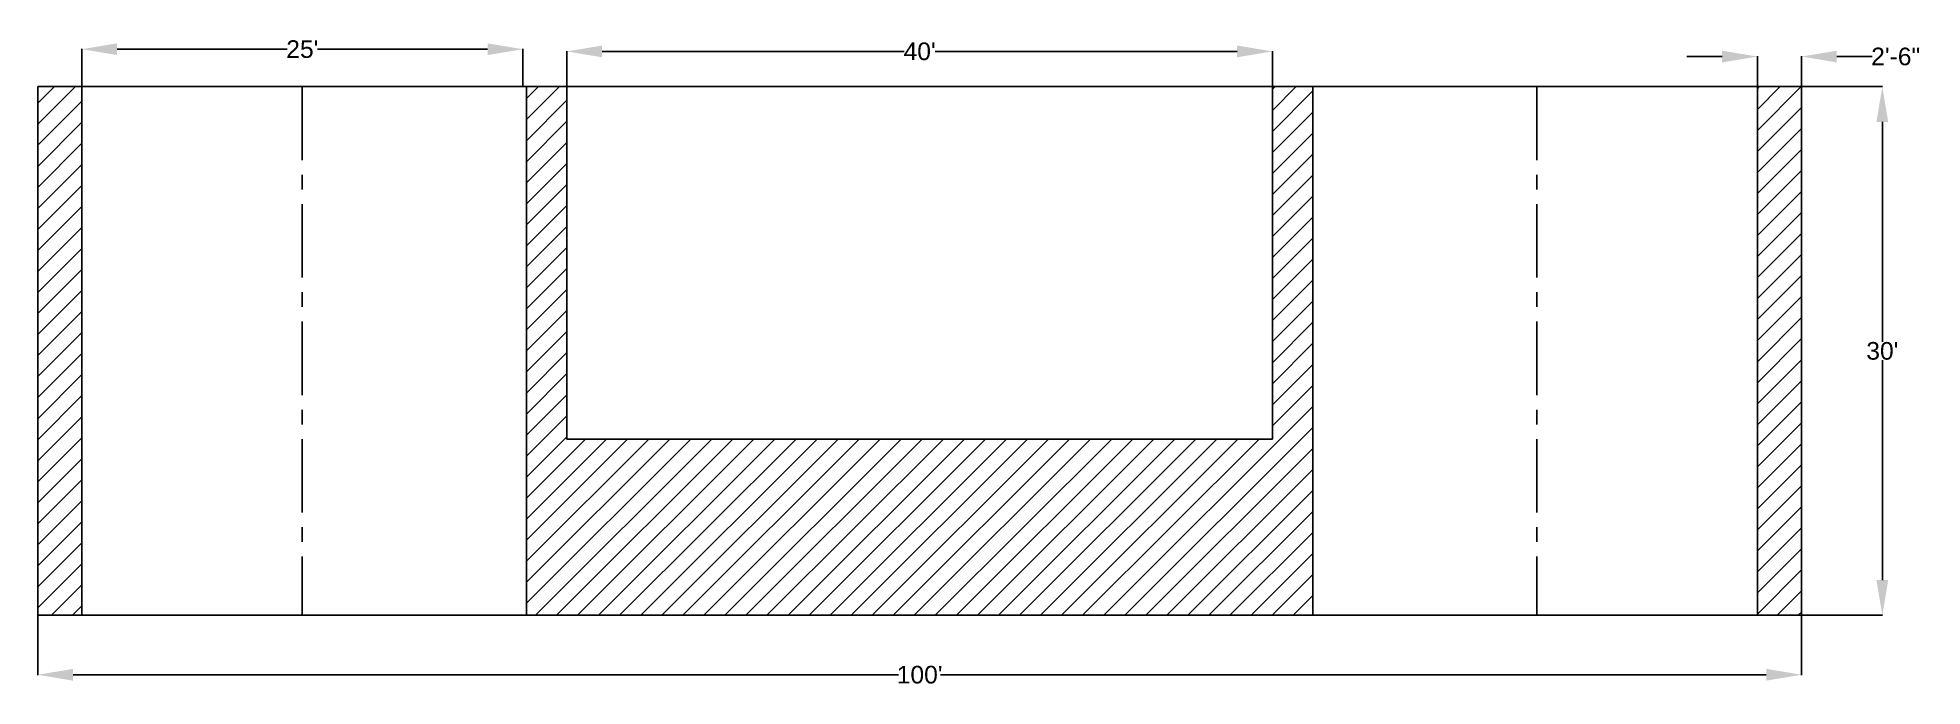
# Model space of a CAD drawing. Header units: feet. Extents: x 701 to 1983, y 409 to 851.
import ezdxf

# ---------------------------------------------------------------- set-up
doc = ezdxf.new("R2010")
doc.units = ezdxf.units.FT
doc.header["$MEASUREMENT"] = 0
doc.linetypes.add('CENTER', pattern=[2, 1.25, -0.25, 0.25, -0.25])
doc.layers.add('centreLine', color=50, linetype='CENTER', plot=False)
doc.styles.get("Standard").update_dxf_attribs({"font": 'arial.ttf'})
doc.dimstyles.get("Standard").update_dxf_attribs({"dimtxt": 12, "dimasz": 24, "dimexe": 0.18, "dimexo": 0.0625, "dimgap": 0.09, "dimtad": 0, "dimtih": 1, "dimtoh": 1, "dimdec": 0, "dimzin": 0, "dimdsep": 46, "dimlunit": 4, "dimtxsty": 'Standard', "dimcen": 0.09, "dimclrd": 4, "dimclre": 4, "dimclrt": 4, "dimadec": 0, "dimazin": 0, "dimtfac": 1, "dimtdec": 0, "dimtofl": 0, "dimtmove": 0, "dimatfit": 3, "dimfxl": 1, "dimtolj": 1, "dimtzin": 0, "dimarcsym": 0})

# ---------------------------------------------------------------- blocks, each defined once
blk = doc.blocks.new('*D3')
at = {"color": 4, "lineweight": -2, "transparency": 16777216}
for p, q in [((1060.7, 817.5), (1060.7, 841.6)), ((1084.7, 841.4), (1290.2, 841.4)), ((1516.7, 841.4), (1311.2, 841.4)), ((1540.7, 817.5), (1540.7, 841.6))]:
    blk.add_line(p, q, dxfattribs=at)
at = {"color": 4, "transparency": 16777216}
for points in [[(1084.7, 845.4), (1084.7, 837.4), (1060.7, 841.4)], [(1516.7, 845.4), (1516.7, 837.4), (1540.7, 841.4)]]:
    blk.add_solid(points, dxfattribs=at)
at = {"layer": 'Defpoints', "color": 0, "transparency": 16777216}
for p in [(1540.7, 841.4), (1060.7, 817.4), (1540.7, 817.4)]:
    blk.add_point(p, dxfattribs=at)
at = {"color": 4, "transparency": 16777216, "insert": (1300.7, 841.4), "char_height": 12, "attachment_point": 5}
blk.add_mtext("\\A1;40'", dxfattribs=at)
blk = doc.blocks.new('*D4')
at = {"color": 4, "lineweight": -2, "transparency": 16777216}
for p, q in [((700.7, 457.3), (700.7, 416.7)), ((1900.7, 457.3), (1900.7, 416.7)), ((724.7, 416.9), (1286.3, 416.9)), ((1876.7, 416.9), (1315, 416.9))]:
    blk.add_line(p, q, dxfattribs=at)
at = {"color": 4, "transparency": 16777216}
for points in [[(724.7, 420.9), (724.7, 412.9), (700.7, 416.9)], [(1876.7, 420.9), (1876.7, 412.9), (1900.7, 416.9)]]:
    blk.add_solid(points, dxfattribs=at)
at = {"layer": 'Defpoints', "color": 0, "transparency": 16777216}
for p in [(700.7, 457.4), (1900.7, 457.4), (1900.7, 416.9)]:
    blk.add_point(p, dxfattribs=at)
at = {"color": 4, "transparency": 16777216, "insert": (1300.7, 416.9), "char_height": 12, "attachment_point": 5}
blk.add_mtext("\\A1;100'", dxfattribs=at)
blk = doc.blocks.new('*D5')
at = {"color": 4, "lineweight": -2, "transparency": 16777216}
for p, q in [((1900.7, 817.4), (1955.8, 817.4)), ((1955.7, 793.4), (1955.7, 643.6)), ((1955.7, 481.4), (1955.7, 631.2)), ((1900.7, 457.4), (1955.8, 457.4))]:
    blk.add_line(p, q, dxfattribs=at)
at = {"color": 4, "transparency": 16777216}
for points in [[(1951.7, 793.4), (1959.7, 793.4), (1955.7, 817.4)], [(1951.7, 481.4), (1959.7, 481.4), (1955.7, 457.4)]]:
    blk.add_solid(points, dxfattribs=at)
at = {"layer": 'Defpoints', "color": 0, "transparency": 16777216}
for p in [(1900.7, 817.4), (1955.7, 817.4), (1900.7, 457.4)]:
    blk.add_point(p, dxfattribs=at)
at = {"color": 4, "transparency": 16777216, "insert": (1955.7, 637.4), "char_height": 12, "attachment_point": 5}
blk.add_mtext("\\A1;30'", dxfattribs=at)
blk = doc.blocks.new('*D6')
at = {"color": 4, "lineweight": -2, "transparency": 16777216}
for p, q in [((730.7, 817.5), (730.7, 843.1)), ((754.7, 842.9), (870.3, 842.9)), ((1006.7, 842.9), (891, 842.9)), ((1030.7, 817.5), (1030.7, 843.1))]:
    blk.add_line(p, q, dxfattribs=at)
at = {"color": 4, "transparency": 16777216}
for points in [[(754.7, 846.9), (754.7, 838.9), (730.7, 842.9)], [(1006.7, 846.9), (1006.7, 838.9), (1030.7, 842.9)]]:
    blk.add_solid(points, dxfattribs=at)
at = {"layer": 'Defpoints', "color": 0, "transparency": 16777216}
for p in [(730.7, 842.9), (730.7, 817.4), (1030.7, 817.4)]:
    blk.add_point(p, dxfattribs=at)
at = {"color": 4, "transparency": 16777216, "insert": (880.7, 842.9), "char_height": 12, "attachment_point": 5}
blk.add_mtext("\\A1;25'", dxfattribs=at)
blk = doc.blocks.new('*D7')
at = {"color": 4, "lineweight": -2, "transparency": 16777216}
for p, q in [((1846.7, 837.9), (1822.7, 837.9)), ((1870.7, 817.5), (1870.7, 838.1)), ((1900.7, 817.5), (1900.7, 838.1)), ((1924.7, 837.9), (1948.7, 837.9))]:
    blk.add_line(p, q, dxfattribs=at)
at = {"color": 4, "transparency": 16777216}
for points in [[(1846.7, 841.9), (1846.7, 833.9), (1870.7, 837.9)], [(1924.7, 841.9), (1924.7, 833.9), (1900.7, 837.9)]]:
    blk.add_solid(points, dxfattribs=at)
at = {"layer": 'Defpoints', "color": 0, "transparency": 16777216}
for p in [(1900.7, 837.9), (1870.7, 817.4), (1900.7, 817.4)]:
    blk.add_point(p, dxfattribs=at)
at = {"color": 4, "transparency": 16777216, "insert": (1964.8, 837.9), "char_height": 12, "attachment_point": 5}
blk.add_mtext('\\A1;2\'-6"', dxfattribs=at)

msp = doc.modelspace()

# ---------------------------------------------------------------- hatches: boundary and pattern name
at = {"true_color": 0xc8c92d}
h = msp.add_hatch(dxfattribs=at)
h.set_pattern_fill('ANSI31', color=52, scale=81)
h.set_pattern_definition([(45, (619.166, 380.895), (-7.159456, 7.159456), [])])
h.paths.add_polyline_path([(1568.2, 817.4), (1540.7, 817.4), (1540.7, 577.4), (1060.7, 577.4), (1060.7, 817.4), (1033.2, 817.4), (1033.2, 457.4), (1568.2, 457.4)])
h.paths.add_polyline_path([(730.7, 817.4), (700.7, 817.4), (700.7, 457.4), (730.7, 457.4)])
h.paths.add_polyline_path([(1900.7, 817.4), (1870.7, 817.4), (1870.7, 457.4), (1900.7, 457.4)])

# ---------------------------------------------------------------- linework, layer by layer
for p, q in [((700.7, 457.4), (700.7, 817.4)), ((700.7, 817.4), (730.7, 817.4)), ((730.7, 817.4), (1030.7, 817.4)), ((730.7, 817.4), (730.7, 457.4)), ((1030.7, 817.4), (1033.2, 817.4)), ((1030.7, 817.4), (1060.7, 817.4)), ((1033.2, 817.4), (1033.2, 457.4)), ((1060.7, 817.4), (1060.7, 577.4)), ((1060.7, 817.4), (1540.7, 817.4)), ((1570.7, 817.4), (1540.7, 817.4)), ((1540.7, 817.4), (1540.7, 577.4)), ((1570.7, 817.4), (1568.2, 817.4)), ((1568.2, 817.4), (1568.2, 457.4)), ((1870.7, 817.4), (1570.7, 817.4)), ((1900.7, 817.4), (1870.7, 817.4)), ((1870.7, 817.4), (1870.7, 457.4)), ((1900.7, 457.4), (1900.7, 817.4)), ((1060.7, 577.4), (1540.7, 577.4)), ((700.7, 457.4), (1900.7, 457.4))]:
    msp.add_line(p, q)
at = {"layer": 'centreLine', "ltscale": 40}
for p, q in [((880.7, 817.4), (880.7, 457.4)), ((1720.7, 817.4), (1720.7, 457.4))]:
    msp.add_line(p, q, dxfattribs=at)

# ---------------------------------------------------------------- dimensions: what is measured, and where the dimension line sits
for base, p1, p2, picture, middle in [((730.7, 842.9), (1030.7, 817.4), (730.7, 817.4), '*D6', (880.7, 842.9)), ((1540.7, 841.4), (1060.7, 817.4), (1540.7, 817.4), '*D3', (1300.7, 841.4)), ((1900.7, 837.9), (1870.7, 817.4), (1900.7, 817.4), '*D7', (1964.8, 837.9)), ((1900.7, 416.9), (700.7, 457.4), (1900.7, 457.4), '*D4', (1300.7, 416.9))]:
    dim = msp.add_linear_dim(base=base, p1=p1, p2=p2, dimstyle='Standard')
    dim.commit()
    dim.dimension.update_dxf_attribs({"geometry": picture, "text_midpoint": middle})
dim = msp.add_linear_dim(base=(1955.7, 817.4), p1=(1900.7, 457.4), p2=(1900.7, 817.4), angle=90, dimstyle='Standard')
dim.commit()
dim.dimension.update_dxf_attribs({"geometry": '*D5', "text_midpoint": (1955.7, 637.4)})

doc.saveas('drawing.dxf')
